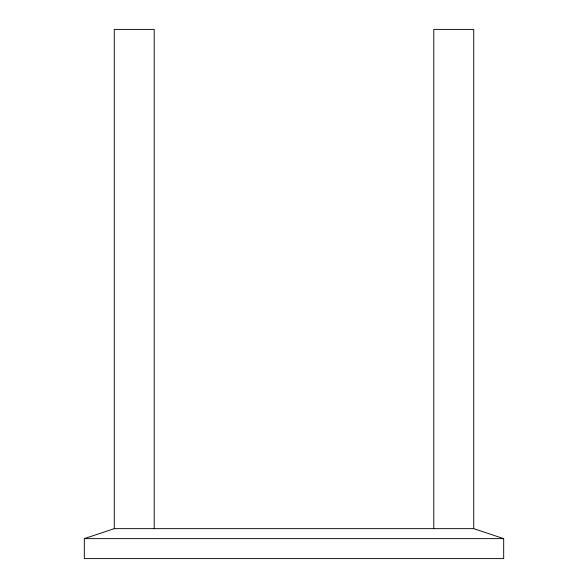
<?xml version="1.0" encoding="UTF-8"?>
<svg xmlns="http://www.w3.org/2000/svg" width="588" height="588" viewBox="0 0 588 588"><rect width="100%" height="100%" fill="white"/><g stroke="black" fill="none" stroke-linecap="round" stroke-linejoin="round"><path stroke-width="0.88" d="M84.319 538.63L114.27 528.649L473.73 528.649L503.681 538.63L503.681 558.6L84.319 558.6L84.319 538.63L503.681 538.63M473.73 528.649L473.73 29.4L433.79 29.4L433.79 528.649M154.21 528.649L154.21 29.4L114.27 29.4L114.27 528.649"/></g></svg>
